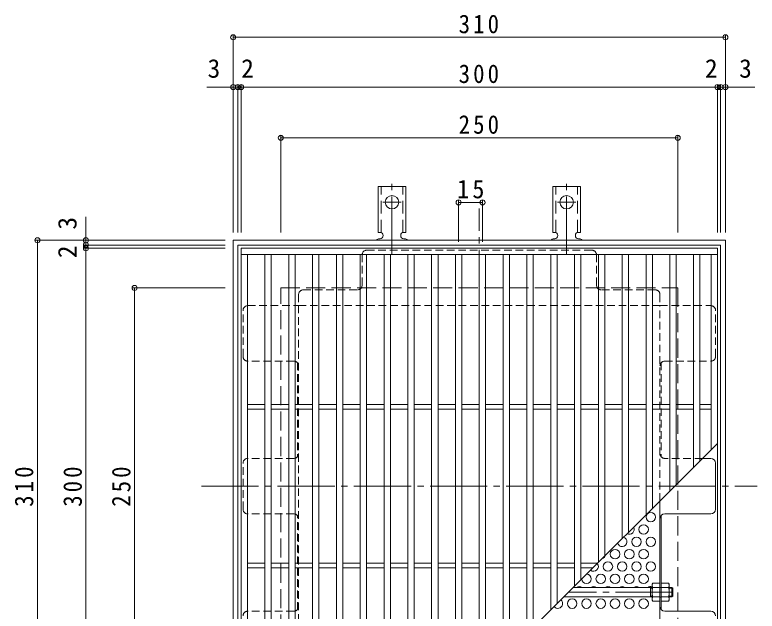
# Model space of a CAD drawing. Units: millimetres at full size, sheet at 1:4. Extents: x -752 to 920, y -779 to 701.
# Drawn here: x -585.3 to -117.7, y 256.5 to 632.5 of the extents above; entities that cross this region are included whole.
import ezdxf
from ezdxf.enums import TextEntityAlignment as Align

# ---------------------------------------------------------------- set-up
doc = ezdxf.new("R2010")
doc.units = ezdxf.units.MM
doc.header["$LTSCALE"] = 4
doc.header["$PDMODE"] = 32
doc.header["$PDSIZE"] = 3.2
for name, pattern in [('CHAIN1', [8, 5, -1, 1, -1]), ('CHAIN2', [12, 9, -1, 1, -1]), ('DASHED1', [1.8, 1.2, -0.6]), ('DASHED2', [3, 2, -1]), ('DASHED3', [4, 3, -1])]:
    doc.linetypes.add(name, pattern=pattern)
for name, color, linetype, lineweight in [('A-1_躯体', 3, 'Continuous', 9), ('A-2_仕上', 3, 'Continuous', 9), ('A-4_その他', 7, 'Continuous', 9), ('A-6_寸法', 2, 'Continuous', 9), ('A-7_ハッチ', 2, 'Continuous', 9), ('A-8_記号', 2, 'Continuous', 9), ('A-A_ﾊｯﾁ-ﾜｸ', 3, 'Continuous', 9), ('A-B_ﾊｯﾁ', 2, 'Continuous', 9)]:
    doc.layers.add(name, color=color, linetype=linetype, lineweight=lineweight)
doc.styles.add('ＭＳ ゴシック', font='')
doc.styles.get('ＭＳ ゴシック').set_extended_font_data('MS Gothic')

msp = doc.modelspace()

# ---------------------------------------------------------------- linework, layer by layer
at = {"layer": 'A-1_躯体', "color": 2}
for p, q in [((-140.737, 487.343), (-140.737, 183.343)), ((-137.737, 490.343), (-137.737, 180.342))]:
    msp.add_line(p, q, dxfattribs=at)
at = {"layer": 'A-1_躯体', "color": 2, "linetype": 'DASHED3'}
msp.add_line((-167.737, 460.343), (-167.737, 210.342), dxfattribs=at)
at = {"layer": 'A-1_躯体'}
for p, q in [((-183.937, 271.539), (-233.541, 271.539)), ((-184.937, 265.539), (-184.937, 271.539)), ((-171.437, 271.539), (-173.137, 271.539)), ((-171.437, 265.539), (-171.437, 271.539)), ((-171.437, 271.539), (-170.937, 271.039)), ((-184.937, 271.039), (-183.937, 271.039)), ((-173.137, 271.039), (-170.937, 271.039)), ((-170.937, 266.039), (-170.937, 271.039)), ((-183.937, 265.539), (-239.541, 265.539)), ((-184.937, 266.039), (-183.937, 266.039)), ((-173.137, 266.039), (-170.937, 266.039)), ((-171.437, 265.539), (-173.137, 265.539)), ((-171.437, 265.539), (-170.937, 266.039))]:
    msp.add_line(p, q, dxfattribs=at)
at = {"layer": 'A-1_躯体', "linetype": 'CHAIN2'}
msp.add_line((-170.937, 268.539), (-236.541, 268.539), dxfattribs=at)
at = {"layer": 'A-1_躯体', "color": 2}
for points in [[(-447.737, 180.342), (-447.737, 490.343), (-137.737, 490.343)], [(-444.737, 183.343), (-444.737, 487.343), (-140.737, 487.343)]]:
    msp.add_lwpolyline(points, dxfattribs=at)
at = {"layer": 'A-1_躯体', "color": 2, "linetype": 'DASHED3'}
msp.add_lwpolyline([(-417.737, 210.342), (-417.737, 460.343), (-167.737, 460.343)], dxfattribs=at)
at = {"layer": 'A-2_仕上'}
for p, q in [((-442.737, 481.342), (-142.737, 481.342)), ((-438.737, 189.342), (-438.737, 481.342)), ((-427.737, 189.342), (-427.737, 481.342)), ((-423.737, 189.342), (-423.737, 481.342)), ((-412.737, 189.342), (-412.737, 481.342)), ((-408.737, 189.342), (-408.737, 481.342)), ((-397.737, 189.342), (-397.737, 481.342)), ((-393.737, 189.342), (-393.737, 481.342)), ((-382.737, 189.342), (-382.737, 481.342)), ((-378.737, 189.342), (-378.737, 481.342)), ((-367.737, 189.342), (-367.737, 481.342)), ((-363.737, 189.342), (-363.737, 481.342)), ((-352.737, 189.342), (-352.737, 481.342)), ((-348.737, 189.342), (-348.737, 481.342)), ((-337.737, 189.342), (-337.737, 481.342)), ((-333.737, 189.342), (-333.737, 481.342)), ((-322.737, 189.342), (-322.737, 481.342)), ((-318.737, 189.342), (-318.737, 481.342)), ((-307.737, 197.342), (-307.737, 481.342)), ((-303.737, 201.342), (-303.737, 481.342)), ((-292.737, 212.342), (-292.737, 481.342)), ((-288.737, 216.342), (-288.737, 481.342)), ((-277.737, 227.342), (-277.737, 481.342)), ((-273.737, 231.342), (-273.737, 481.342)), ((-262.737, 242.342), (-262.737, 481.342)), ((-258.737, 246.342), (-258.737, 481.342)), ((-247.737, 257.342), (-247.737, 481.342)), ((-243.737, 261.342), (-243.737, 481.342)), ((-232.737, 272.342), (-232.737, 481.342)), ((-228.737, 276.342), (-228.737, 481.342)), ((-217.737, 287.342), (-217.737, 481.342)), ((-213.737, 291.342), (-213.737, 481.342)), ((-202.737, 302.342), (-202.737, 481.342)), ((-198.737, 306.342), (-198.737, 481.342)), ((-187.737, 317.342), (-187.737, 481.342)), ((-183.737, 321.342), (-183.737, 481.342)), ((-172.737, 332.342), (-172.737, 481.342)), ((-168.737, 336.342), (-168.737, 481.342)), ((-157.737, 347.342), (-157.737, 481.342)), ((-153.737, 351.342), (-153.737, 481.342)), ((-146.737, 481.342), (-146.737, 358.342)), ((-438.737, 386.842), (-427.737, 386.842)), ((-438.737, 383.843), (-427.737, 383.843)), ((-423.737, 386.842), (-412.737, 386.842)), ((-423.737, 383.843), (-412.737, 383.843)), ((-408.737, 386.842), (-397.737, 386.842)), ((-408.737, 383.843), (-397.737, 383.843)), ((-393.737, 386.842), (-382.737, 386.842)), ((-393.737, 383.843), (-382.737, 383.843)), ((-378.737, 386.842), (-367.737, 386.842)), ((-378.737, 383.843), (-367.737, 383.843)), ((-363.737, 386.842), (-352.737, 386.842)), ((-363.737, 383.843), (-352.737, 383.843)), ((-348.737, 386.842), (-337.737, 386.842)), ((-348.737, 383.843), (-337.737, 383.843)), ((-333.737, 386.842), (-322.737, 386.842)), ((-333.737, 383.843), (-322.737, 383.843)), ((-318.737, 386.842), (-307.737, 386.842)), ((-318.737, 383.843), (-307.737, 383.843)), ((-303.737, 386.842), (-292.737, 386.842)), ((-303.737, 383.843), (-292.737, 383.843)), ((-288.737, 386.842), (-277.737, 386.842)), ((-288.737, 383.843), (-277.737, 383.843)), ((-273.737, 386.842), (-262.737, 386.842)), ((-273.737, 383.843), (-262.737, 383.843)), ((-258.737, 386.842), (-247.737, 386.842)), ((-258.737, 383.843), (-247.737, 383.843)), ((-243.737, 386.842), (-232.737, 386.842)), ((-243.737, 383.843), (-232.737, 383.843)), ((-228.737, 386.842), (-217.737, 386.842)), ((-228.737, 383.843), (-217.737, 383.843)), ((-213.737, 386.842), (-202.737, 386.842)), ((-213.737, 383.843), (-202.737, 383.843)), ((-198.737, 386.842), (-187.737, 386.842)), ((-198.737, 383.843), (-187.737, 383.843)), ((-183.737, 386.842), (-172.737, 386.842)), ((-183.737, 383.843), (-172.737, 383.843)), ((-168.737, 386.842), (-157.737, 386.842)), ((-168.737, 383.843), (-157.737, 383.843)), ((-146.737, 386.842), (-153.737, 386.842)), ((-146.737, 383.843), (-153.737, 383.843)), ((-142.737, 362.342), (-319.737, 185.343)), ((-438.737, 286.842), (-427.737, 286.842)), ((-423.737, 286.842), (-412.737, 286.842)), ((-408.737, 286.842), (-397.737, 286.842)), ((-393.737, 286.842), (-382.737, 286.842)), ((-378.737, 286.842), (-367.737, 286.842)), ((-363.737, 286.842), (-352.737, 286.842)), ((-348.737, 286.842), (-337.737, 286.842)), ((-333.737, 286.842), (-322.737, 286.842)), ((-318.737, 286.842), (-307.737, 286.842)), ((-303.737, 286.842), (-292.737, 286.842)), ((-288.737, 286.842), (-277.737, 286.842)), ((-273.737, 286.842), (-262.737, 286.842)), ((-258.737, 286.842), (-247.737, 286.842)), ((-243.737, 286.842), (-232.737, 286.842)), ((-228.737, 286.842), (-218.237, 286.842)), ((-438.737, 283.842), (-427.737, 283.842)), ((-423.737, 283.842), (-412.737, 283.842)), ((-408.737, 283.842), (-397.737, 283.842)), ((-393.737, 283.842), (-382.737, 283.842)), ((-378.737, 283.842), (-367.737, 283.842)), ((-363.737, 283.842), (-352.737, 283.842)), ((-348.737, 283.842), (-337.737, 283.842)), ((-333.737, 283.842), (-322.737, 283.842)), ((-318.737, 283.842), (-307.737, 283.842)), ((-303.737, 283.842), (-292.737, 283.842)), ((-288.737, 283.842), (-277.737, 283.842)), ((-273.737, 283.842), (-262.737, 283.842)), ((-258.737, 283.842), (-247.737, 283.842)), ((-243.737, 283.842), (-232.737, 283.842)), ((-228.737, 283.842), (-221.238, 283.842))]:
    msp.add_line(p, q, dxfattribs=at)
msp.add_lwpolyline([(-442.737, 185.342), (-442.737, 485.342), (-142.737, 485.342), (-142.737, 185.342)], close=True, dxfattribs=at)
at = {"layer": 'A-4_その他'}
for p, q in [((-447.737, 619.506), (-447.737, 495.343)), ((-447.737, 618.306), (-137.737, 618.306)), ((-137.737, 619.506), (-137.737, 495.343)), ((-464.417, 586.917), (-444.737, 586.917)), ((-444.737, 588.117), (-444.737, 495.343)), ((-444.737, 586.917), (-442.737, 586.917)), ((-442.737, 588.117), (-442.737, 495.343)), ((-442.737, 586.917), (-142.737, 586.917)), ((-142.737, 588.117), (-142.737, 495.343)), ((-142.737, 586.917), (-140.737, 586.917)), ((-140.737, 588.117), (-140.737, 495.343)), ((-140.737, 586.917), (-119.22, 586.917)), ((-417.737, 556.121), (-417.737, 495.343)), ((-417.737, 554.921), (-167.737, 554.921)), ((-167.737, 556.121), (-167.737, 495.343)), ((-305.737, 515.448), (-305.737, 489.342)), ((-290.737, 515.448), (-290.737, 489.342)), ((-290.737, 514.248), (-305.737, 514.248)), ((-540.473, 505.107), (-540.473, 487.343)), ((-572.278, 490.343), (-452.737, 490.343)), ((-571.078, 490.343), (-571.078, 180.342)), ((-541.673, 487.343), (-452.737, 487.343)), ((-540.473, 487.343), (-540.473, 485.342)), ((-541.673, 485.342), (-452.737, 485.342)), ((-540.473, 485.342), (-540.473, 185.343)), ((-511.068, 460.343), (-452.737, 460.343)), ((-509.868, 460.343), (-509.868, 210.342))]:
    msp.add_line(p, q, dxfattribs=at)
for p in [(-447.737, 618.306), (-137.737, 618.306), (-447.737, 586.917), (-444.737, 586.917), (-442.737, 586.917), (-142.737, 586.917), (-140.737, 586.917), (-137.737, 586.917), (-417.737, 554.921), (-167.737, 554.921), (-305.737, 514.248), (-290.737, 514.248), (-571.078, 490.343), (-540.473, 490.343), (-540.473, 487.343), (-540.473, 485.342), (-509.868, 460.343)]:
    msp.add_point(p, dxfattribs=at)
at = {"layer": 'A-6_寸法'}
for centre in [(-184.737, 315.857), (-189.237, 308.063), (-193.737, 300.268), (-184.737, 300.268), (-207.237, 292.474), (-198.237, 292.474), (-189.237, 292.474), (-211.737, 284.68), (-202.737, 284.68), (-193.737, 284.68), (-184.737, 284.68), (-216.237, 276.886), (-207.237, 276.886), (-198.237, 276.886), (-189.237, 276.886), (-234.237, 261.297), (-225.237, 261.297), (-216.237, 261.297), (-207.237, 261.297), (-198.237, 261.297), (-189.237, 261.297)]:
    msp.add_circle(centre, 3, dxfattribs=at)
for centre, start, end in [((-198.237, 308.063), 241.71254, 28.28746), ((-202.737, 300.268), 195.73255, 74.26745), ((-216.237, 292.474), 283.86776, 346.13224), ((-220.737, 284.68), 229.56093, 40.43907), ((-225.237, 276.886), 180.81815, 89.18185), ((-229.737, 269.092), 54.66817, 125.33183), ((-220.737, 269.092), 54.66817, 125.33183), ((-211.737, 269.092), 54.66817, 125.33183), ((-202.737, 269.092), 54.66817, 125.33183), ((-193.737, 269.092), 54.66817, 125.33183), ((-184.737, 269.092), 74.53399, 125.33183), ((-243.237, 261.297), 217.61523, 52.38477)]:
    msp.add_arc(centre, 3, start, end, dxfattribs=at)
at = {"layer": 'A-7_ハッチ', "linetype": 'CHAIN2'}
for p, q in [((-292.737, 160.342), (-292.737, 510.342)), ((-467.737, 335.342), (-117.737, 335.342))]:
    msp.add_line(p, q, dxfattribs=at)
at = {"layer": 'A-7_ハッチ', "linetype": 'DASHED1'}
for p, q in [((-221.938, 484.146), (-363.536, 484.146)), ((-366.536, 462.146), (-366.536, 481.146)), ((-218.938, 462.146), (-218.938, 481.146)), ((-403.537, 459.146), (-369.536, 459.146)), ((-181.937, 459.146), (-215.938, 459.146)), ((-406.537, 456.146), (-406.537, 449.146)), ((-178.937, 456.146), (-178.937, 449.146)), ((-438.541, 449.146), (-406.537, 449.146)), ((-406.537, 449.146), (-178.937, 449.146)), ((-406.537, 449.146), (-406.537, 221.539)), ((-178.937, 449.146), (-146.934, 449.146)), ((-178.937, 326.143), (-178.937, 449.146)), ((-441.541, 417.145), (-441.541, 446.146)), ((-143.934, 417.145), (-143.934, 446.146)), ((-409.537, 414.145), (-438.541, 414.145)), ((-407.337, 413.185), (-407.337, 353.803)), ((-178.137, 413.189), (-178.137, 353.803)), ((-175.937, 414.145), (-146.934, 414.145)), ((-409.537, 352.843), (-438.541, 352.843)), ((-152.237, 352.843), (-175.937, 352.843)), ((-441.541, 320.842), (-441.541, 349.843)), ((-409.537, 317.842), (-438.541, 317.842)), ((-407.337, 257.5), (-407.337, 316.882)), ((-178.137, 271.539), (-178.937, 271.539)), ((-178.137, 265.339), (-178.937, 265.339)), ((-409.537, 256.54), (-438.541, 256.54))]:
    msp.add_line(p, q, dxfattribs=at)
at = {"layer": 'A-7_ハッチ'}
for p, q in [((-146.934, 352.843), (-152.237, 352.843)), ((-143.934, 320.842), (-143.934, 349.843)), ((-178.937, 214.539), (-178.937, 326.143)), ((-178.137, 257.5), (-178.137, 316.882)), ((-178.137, 257.5), (-178.137, 316.882)), ((-175.937, 317.842), (-146.934, 317.842)), ((-146.934, 256.54), (-175.937, 256.54))]:
    msp.add_line(p, q, dxfattribs=at)
at = {"layer": 'A-7_ハッチ', "linetype": 'DASHED1'}
for centre, start, end in [((-363.536, 481.146), 90, 180), ((-221.938, 481.146), 0, 90), ((-403.537, 456.146), 90, 180), ((-369.536, 462.146), 270, 0), ((-215.938, 462.146), 180, 270), ((-181.937, 456.146), 0, 90), ((-438.541, 446.146), 90, 180), ((-146.934, 446.146), 0, 90), ((-438.541, 417.145), 180, 270), ((-146.934, 417.145), 270, 0), ((-409.537, 411.145), 0, 90), ((-175.937, 411.145), 90, 180), ((-409.537, 355.843), 270, 0), ((-175.937, 355.843), 180, 270), ((-438.541, 349.843), 90, 180), ((-438.541, 320.842), 180, 270), ((-409.537, 314.842), 0, 90), ((-409.537, 259.54), 270, 0), ((-438.541, 253.54), 90, 180)]:
    msp.add_arc(centre, 3, start, end, dxfattribs=at)
at = {"layer": 'A-7_ハッチ'}
for centre, start, end in [((-146.934, 349.843), 0, 90), ((-146.934, 320.842), 270, 0), ((-175.937, 314.842), 90, 180), ((-175.937, 259.54), 180, 270), ((-146.934, 253.54), 0, 90)]:
    msp.add_arc(centre, 3, start, end, dxfattribs=at)
at = {"layer": 'A-8_記号', "linetype": 'CHAIN1'}
msp.add_line((-409.245, 335.342), (-396.737, 335.342), dxfattribs=at)
at = {"layer": 'A-A_ﾊｯﾁ-ﾜｸ', "color": 7, "linetype": 'CHAIN2'}
for p, q in [((-347.737, 481.875), (-347.737, 529.275)), ((-237.737, 481.875), (-237.737, 529.275)), ((-353.513, 514.343), (-341.961, 514.343)), ((-243.513, 514.343), (-231.961, 514.343))]:
    msp.add_line(p, q, dxfattribs=at)
at = {"layer": 'A-A_ﾊｯﾁ-ﾜｸ'}
for p, q in [((-356.487, 495.343), (-356.487, 524.343)), ((-338.987, 524.343), (-356.487, 524.343)), ((-338.987, 495.343), (-338.987, 524.343)), ((-246.487, 495.343), (-246.487, 524.343)), ((-228.987, 524.343), (-246.487, 524.343)), ((-228.987, 495.343), (-228.987, 524.343)), ((-356.487, 495.343), (-355.237, 495.343)), ((-355.737, 491.343), (-355.237, 491.343)), ((-340.242, 491.343), (-339.729, 491.343)), ((-338.987, 495.343), (-340.237, 495.343)), ((-246.487, 495.343), (-245.237, 495.343)), ((-245.737, 491.343), (-245.237, 491.343)), ((-230.242, 491.343), (-229.729, 491.343)), ((-228.987, 495.343), (-230.237, 495.343))]:
    msp.add_line(p, q, dxfattribs=at)
at = {"layer": 'A-A_ﾊｯﾁ-ﾜｸ', "linetype": 'DASHED2'}
for p, q in [((-354.487, 495.197), (-354.487, 524.343)), ((-340.987, 495.197), (-340.987, 524.343)), ((-244.487, 495.197), (-244.487, 524.343)), ((-230.987, 495.197), (-230.987, 524.343))]:
    msp.add_line(p, q, dxfattribs=at)
at = {"layer": 'A-A_ﾊｯﾁ-ﾜｸ'}
for centre in [(-347.737, 514.343), (-237.737, 514.343)]:
    msp.add_circle(centre, 4.25, dxfattribs=at)
for centre, start, end in [((-355.737, 489.343), 90.27597, 150.00049), ((-355.237, 493.343), 270, 90), ((-340.237, 493.343), 90, 269.86671), ((-339.737, 489.343), 29.99928, 89.75838), ((-245.737, 489.343), 90.27597, 150.00049), ((-245.237, 493.343), 270, 90), ((-230.237, 493.343), 90, 269.86671), ((-229.737, 489.343), 29.99928, 89.75838)]:
    msp.add_arc(centre, 2, start, end, dxfattribs=at)
at = {"layer": 'A-B_ﾊｯﾁ'}
for p, q in [((-183.504, 271.402), (-178.937, 271.402)), ((-178.137, 262.789), (-178.137, 274.289)), ((-178.137, 274.289), (-173.57, 274.289)), ((-173.57, 271.402), (-178.137, 271.402)), ((-173.137, 273.539), (-173.57, 274.289)), ((-173.137, 263.539), (-173.137, 273.539)), ((-183.937, 263.539), (-183.504, 262.789)), ((-183.504, 265.676), (-178.937, 265.676)), ((-178.937, 262.789), (-183.504, 262.789)), ((-173.57, 265.676), (-178.137, 265.676)), ((-178.137, 262.789), (-173.57, 262.789)), ((-173.137, 263.539), (-173.57, 262.789))]:
    msp.add_line(p, q, dxfattribs=at)
for points in [[(-183.937, 263.539), (-183.937, 273.539), (-183.504, 274.289)], [(-178.937, 262.789), (-178.937, 274.289), (-183.504, 274.289)]]:
    msp.add_lwpolyline(points, dxfattribs=at)
for centre, radius, start, end in [((-180.655, 272.644), 3.29, 149.99998, 176.07924), ((-181.202, 272.879), 2.735, 180.2103, 212.68507), ((-174.254, 268.539), 9.683, 162.79973, 197.20026), ((-176.419, 272.644), 3.29, 3.92076, 30.00002), ((-175.872, 272.879), 2.735, 327.31493, 359.7897), ((-182.82, 268.539), 9.683, 342.79974, 17.20027), ((-181.202, 264.199), 2.735, 147.31491, 179.78969), ((-180.655, 264.434), 3.29, 183.92075, 210), ((-175.872, 264.199), 2.735, 0.21031, 32.68509), ((-176.419, 264.434), 3.29, 330, 356.07925)]:
    msp.add_arc(centre, radius, start, end, dxfattribs=at)

# ---------------------------------------------------------------- texts
at = {"layer": 'A-4_その他', "color": 2, "style": 'ＭＳ ゴシック'}
for s, p in [('3', (-463.866, 589.317)), ('2', (-442.695, 589.317)), ('2', (-150.6, 589.317)), ('3', (-129.082, 589.317))]:
    msp.add_text(s, height=11.73, dxfattribs=at).set_placement(p, align=Align.BOTTOM_LEFT)
for s, p in [('3', (-542.873, 497.067)), ('2', (-542.873, 479.106))]:
    msp.add_text(s, height=11.73, rotation=90, dxfattribs=at).set_placement(p, align=Align.BOTTOM_LEFT)
at = {"layer": 'A-4_その他', "color": 2, "char_height": 11.73, "attachment_point": 7, "style": 'ＭＳ ゴシック'}
for s, insert in [('\\T1.27;\\W0.9;310', (-305.737, 620.706)), ('\\T1.27;\\W0.9;300', (-305.737, 589.317)), ('\\T1.27;\\W0.9;250', (-305.737, 557.321)), ('\\T1.27;\\W0.95;15', (-306.737, 516.648))]:
    msp.add_mtext(s, dxfattribs=dict(at, insert=insert))
at = {"layer": 'A-4_その他', "color": 2, "char_height": 11.73, "attachment_point": 7, "rotation": 90, "style": 'ＭＳ ゴシック'}
for s, insert in [('\\T1.27;\\W0.9;310', (-573.478, 322.342)), ('\\T1.27;\\W0.9;300', (-542.873, 322.342)), ('\\T1.27;\\W0.9;250', (-512.268, 322.342))]:
    msp.add_mtext(s, dxfattribs=dict(at, insert=insert))

doc.saveas('drawing.dxf')
